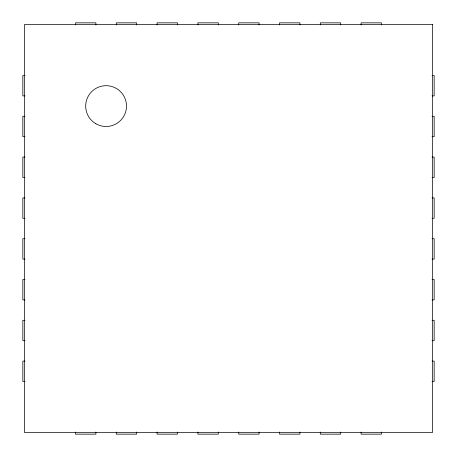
<?xml version="1.0" encoding="UTF-8"?>
<svg xmlns="http://www.w3.org/2000/svg" width="457" height="457" viewBox="0 0 457 457"><rect width="100%" height="100%" fill="white"/><g stroke="black" fill="none" stroke-linecap="round" stroke-linejoin="round"><path stroke-width="0.69" d="M24.958 75.485L22.85 75.485L22.85 95.89L24.958 95.89M432.042 75.485L434.15 75.485L434.15 95.89L432.042 95.89M24.958 116.289L22.85 116.289L22.85 136.694L24.958 136.694M432.042 116.289L434.15 116.289L434.15 136.694L432.042 136.694M24.958 157.094L22.85 157.094L22.85 177.493L24.958 177.493M432.042 157.094L434.15 157.094L434.15 177.493L432.042 177.493M24.958 197.898L22.85 197.898L22.85 218.297L24.958 218.297M432.042 197.898L434.15 197.898L434.15 218.297L432.042 218.297M24.958 238.703L22.85 238.703L22.85 259.102L24.958 259.102M432.042 238.703L434.15 238.703L434.15 259.102L432.042 259.102M24.958 279.507L22.85 279.507L22.85 299.906L24.958 299.906M432.042 279.507L434.15 279.507L434.15 299.906L432.042 299.906M24.958 320.306L22.85 320.306L22.85 340.711L24.958 340.711M432.042 320.306L434.15 320.306L434.15 340.711L432.042 340.711M24.958 361.11L22.85 361.11L22.85 381.515L24.958 381.515M432.042 361.11L434.15 361.11L434.15 381.515L432.042 381.515M381.515 24.958L381.515 22.85L361.11 22.85L361.11 24.958M381.515 432.042L381.515 434.15L361.11 434.15L361.11 432.042M340.711 24.958L340.711 22.85L320.306 22.85L320.306 24.958M340.711 432.042L340.711 434.15L320.306 434.15L320.306 432.042M299.906 24.958L299.906 22.85L279.507 22.85L279.507 24.958M299.906 432.042L299.906 434.15L279.507 434.15L279.507 432.042M259.102 24.958L259.102 22.85L238.703 22.85L238.703 24.958M259.102 432.042L259.102 434.15L238.703 434.15L238.703 432.042M218.297 24.958L218.297 22.85L197.898 22.85L197.898 24.958M218.297 432.042L218.297 434.15L197.898 434.15L197.898 432.042M177.493 24.958L177.493 22.85L157.094 22.85L157.094 24.958M177.493 432.042L177.493 434.15L157.094 434.15L157.094 432.042M136.694 24.958L136.694 22.85L116.289 22.85L116.289 24.958M136.694 432.042L136.694 434.15L116.289 434.15L116.289 432.042M95.89 24.958L95.89 22.85L75.485 22.85L75.485 24.958M95.89 432.042L95.89 434.15L75.485 434.15L75.485 432.042M432.516 24.484L24.484 24.484L24.484 432.516L432.516 432.516L432.516 24.484M95.89 123.756A20.399 20.399 0 0 0 126.492 106.087A20.399 20.399 0 0 0 95.89 88.418A20.399 20.399 0 0 0 95.89 123.756"/></g></svg>
